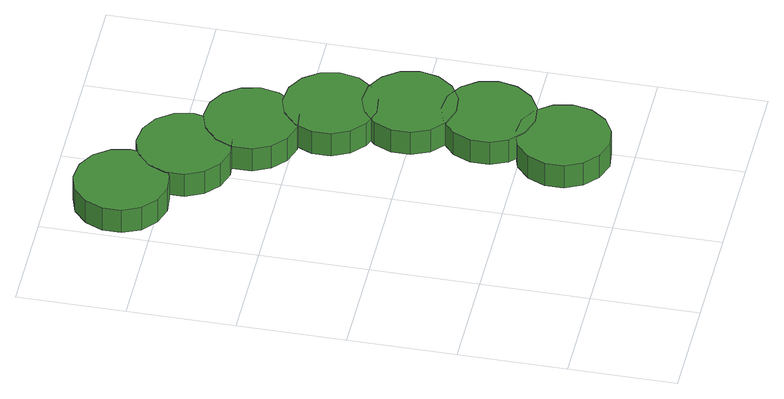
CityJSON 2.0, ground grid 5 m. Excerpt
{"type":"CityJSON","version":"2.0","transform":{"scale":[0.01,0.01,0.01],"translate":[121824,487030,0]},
"CityObjects":{
"tree1":{"type":"SolitaryVegetationObject","attributes":{"function":"something"},"geometry":[{"type":"MultiSurface","lod":"1","boundaries":[[[0,1,2,3,4,5,6,7,8,9,10,11,12,13,14]],[[15,16,17,18,19,20,21,22,23,24,25,26,27,28,29]],[[0,29,28,1]],[[1,28,27,2]],[[2,27,26,3]],[[3,26,25,4]],[[4,25,24,5]],[[5,24,23,6]],[[6,23,22,7]],[[7,22,21,8]],[[8,21,20,9]],[[9,20,19,10]],[[10,19,18,11]],[[11,18,17,12]],[[12,17,16,13]],[[13,16,15,14]],[[14,15,29,0]]]}]},
"tree2":{"type":"SolitaryVegetationObject","attributes":{"function":"something"},"geometry":[{"type":"MultiSurface","lod":"1","boundaries":[[[30,31,32,33,34,35,36,37,38,39,40,41,42,43,44]],[[45,46,47,48,49,50,51,52,53,54,55,56,57,58,59]],[[30,59,58,31]],[[31,58,57,32]],[[32,57,56,33]],[[33,56,55,34]],[[34,55,54,35]],[[35,54,53,36]],[[36,53,52,37]],[[37,52,51,38]],[[38,51,50,39]],[[39,50,49,40]],[[40,49,48,41]],[[41,48,47,42]],[[42,47,46,43]],[[43,46,45,44]],[[44,45,59,30]]]}]},
"tree3":{"type":"SolitaryVegetationObject","attributes":{"function":"something"},"geometry":[{"type":"MultiSurface","lod":"1","boundaries":[[[60,61,62,63,64,65,66,67,68,69,70,71,72,73,74]],[[75,76,77,78,79,80,81,82,83,84,85,86,87,88,89]],[[60,89,88,61]],[[61,88,87,62]],[[62,87,86,63]],[[63,86,85,64]],[[64,85,84,65]],[[65,84,83,66]],[[66,83,82,67]],[[67,82,81,68]],[[68,81,80,69]],[[69,80,79,70]],[[70,79,78,71]],[[71,78,77,72]],[[72,77,76,73]],[[73,76,75,74]],[[74,75,89,60]]]}]},
"tree4":{"type":"SolitaryVegetationObject","attributes":{"function":"something"},"geometry":[{"type":"MultiSurface","lod":"1","boundaries":[[[90,91,92,93,94,95,96,97,98,99,100,101,102,103,104]],[[105,106,107,108,109,110,111,112,113,114,115,116,117,118,119]],[[90,119,118,91]],[[91,118,117,92]],[[92,117,116,93]],[[93,116,115,94]],[[94,115,114,95]],[[95,114,113,96]],[[96,113,112,97]],[[97,112,111,98]],[[98,111,110,99]],[[99,110,109,100]],[[100,109,108,101]],[[101,108,107,102]],[[102,107,106,103]],[[103,106,105,104]],[[104,105,119,90]]]}]},
"tree5":{"type":"SolitaryVegetationObject","attributes":{"function":"something"},"geometry":[{"type":"MultiSurface","lod":"1","boundaries":[[[120,121,122,123,124,125,126,127,128,129,130,131,132,133,134]],[[135,136,137,138,139,140,141,142,143,144,145,146,147,148,149]],[[120,149,148,121]],[[121,148,147,122]],[[122,147,146,123]],[[123,146,145,124]],[[124,145,144,125]],[[125,144,143,126]],[[126,143,142,127]],[[127,142,141,128]],[[128,141,140,129]],[[129,140,139,130]],[[130,139,138,131]],[[131,138,137,132]],[[132,137,136,133]],[[133,136,135,134]],[[134,135,149,120]]]}]},
"tree6":{"type":"SolitaryVegetationObject","attributes":{"function":"something"},"geometry":[{"type":"MultiSurface","lod":"1","boundaries":[[[150,151,152,153,154,155,156,157,158,159,160,161,162,163,164]],[[165,166,167,168,169,170,171,172,173,174,175,176,177,178,179]],[[150,179,178,151]],[[151,178,177,152]],[[152,177,176,153]],[[153,176,175,154]],[[154,175,174,155]],[[155,174,173,156]],[[156,173,172,157]],[[157,172,171,158]],[[158,171,170,159]],[[159,170,169,160]],[[160,169,168,161]],[[161,168,167,162]],[[162,167,166,163]],[[163,166,165,164]],[[164,165,179,150]]]}]},
"tree7":{"type":"SolitaryVegetationObject","attributes":{"function":"something"},"geometry":[{"type":"MultiSurface","lod":"1","boundaries":[[[180,181,182,183,184,185,186,187,188,189,190,191,192,193,194]],[[195,196,197,198,199,200,201,202,203,204,205,206,207,208,209]],[[180,209,208,181]],[[181,208,207,182]],[[182,207,206,183]],[[183,206,205,184]],[[184,205,204,185]],[[185,204,203,186]],[[186,203,202,187]],[[187,202,201,188]],[[188,201,200,189]],[[189,200,199,190]],[[190,199,198,191]],[[191,198,197,192]],[[192,197,196,193]],[[193,196,195,194]],[[194,195,209,180]]]}]}
},
"vertices":[
[460,2176,156],[441,2263,156],[389,2335,156],[312,2380,156],[223,2389,156],[138,2362,156],[72,2302,156],[35,2220,156],[35,2131,156],[72,2049,156],[138,1990,156],[223,1962,156],[312,1971,156],[389,2016,156],[441,2088,156],[441,2088,29],[389,2016,29],[312,1971,29],[223,1962,29],[138,1990,29],[72,2049,29],[35,2131,29],[35,2220,29],[72,2302,29],[138,2362,29],[223,2389,29],[312,2380,29],[389,2335,29],[441,2263,29],[460,2176,29],
[1149,313,163],[1130,400,163],[1078,472,163],[1001,517,163],[912,526,163],[827,499,163],[761,439,163],[724,357,163],[724,268,163],[761,187,163],[827,127,163],[912,99,163],[1001,109,163],[1078,153,163],[1130,225,163],[1130,225,36],[1078,153,36],[1001,109,36],[912,99,36],[827,127,36],[761,187,36],[724,268,36],[724,357,36],[761,439,36],[827,499,36],[912,526,36],[1001,517,36],[1078,472,36],[1130,400,36],[1149,313,36],
[758,1951,159],[740,2038,159],[687,2111,159],[610,2155,159],[521,2165,159],[436,2137,159],[370,2077,159],[333,1996,159],[333,1906,159],[370,1825,159],[436,1765,159],[521,1737,159],[610,1747,159],[687,1791,159],[740,1864,159],[740,1864,32],[687,1791,32],[610,1747,32],[521,1737,32],[436,1765,32],[370,1825,32],[333,1906,32],[333,1996,32],[370,2077,32],[436,2137,32],[521,2165,32],[610,2155,32],[687,2111,32],[740,2038,32],[758,1951,32],
[1240,668,165],[1221,756,165],[1169,828,165],[1092,873,165],[1003,882,165],[918,854,165],[851,794,165],[815,713,165],[815,624,165],[851,542,165],[918,482,165],[1003,455,165],[1092,464,165],[1169,509,165],[1221,581,165],[1221,581,38],[1169,509,38],[1092,464,38],[1003,455,38],[918,482,38],[851,542,38],[815,624,38],[815,713,38],[851,794,38],[918,854,38],[1003,882,38],[1092,873,38],[1169,828,38],[1221,756,38],[1240,668,38],
[988,1694,163],[969,1781,163],[917,1853,163],[840,1898,163],[751,1907,163],[666,1880,163],[600,1820,163],[563,1738,163],[563,1649,163],[600,1567,163],[666,1508,163],[751,1480,163],[840,1489,163],[917,1534,163],[969,1606,163],[969,1606,36],[917,1534,36],[840,1489,36],[751,1480,36],[666,1508,36],[600,1567,36],[563,1649,36],[563,1738,36],[600,1820,36],[666,1880,36],[751,1907,36],[840,1898,36],[917,1853,36],[969,1781,36],[988,1694,36],
[1236,1024,167],[1217,1112,167],[1164,1184,167],[1087,1229,167],[998,1238,167],[913,1210,167],[847,1151,167],[811,1069,167],[811,980,167],[847,898,167],[913,838,167],[998,811,167],[1087,820,167],[1164,865,167],[1217,937,167],[1217,937,40],[1164,865,40],[1087,820,40],[998,811,40],[913,838,40],[847,898,40],[811,980,40],[811,1069,40],[847,1151,40],[913,1210,40],[998,1238,40],[1087,1229,40],[1164,1184,40],[1217,1112,40],[1236,1024,40],
[1156,1370,167],[1138,1457,167],[1085,1529,167],[1008,1574,167],[919,1583,167],[834,1556,167],[768,1496,167],[731,1414,167],[731,1325,167],[768,1244,167],[834,1184,167],[919,1156,167],[1008,1166,167],[1085,1210,167],[1138,1282,167],[1138,1282,40],[1085,1210,40],[1008,1166,40],[919,1156,40],[834,1184,40],[768,1244,40],[731,1325,40],[731,1414,40],[768,1496,40],[834,1556,40],[919,1583,40],[1008,1574,40],[1085,1529,40],[1138,1457,40],[1156,1370,40]
]}
